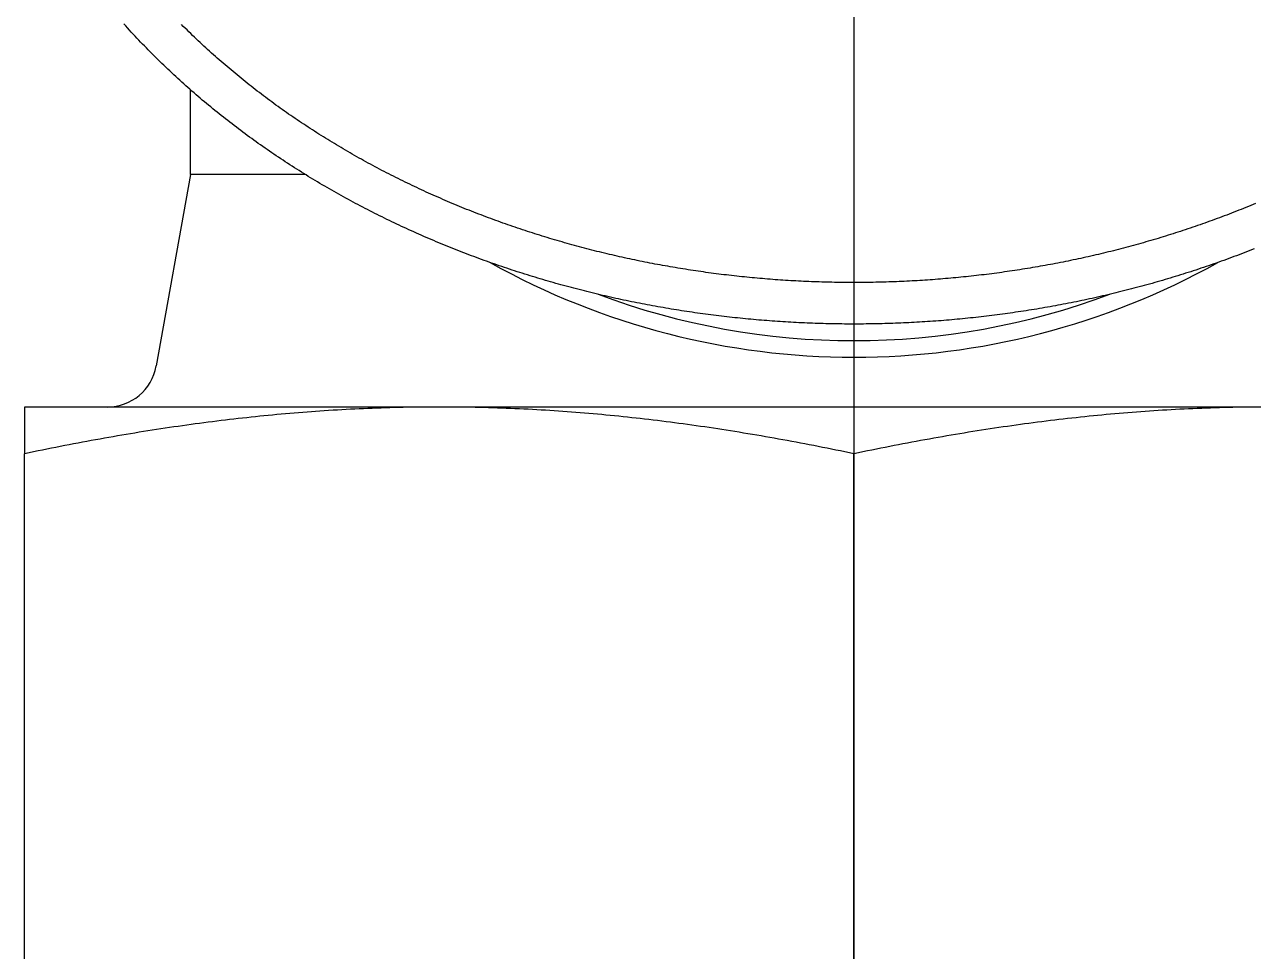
# Model space of a CAD drawing. Extents: x -15.1 to 50.2, y -18.2 to 36.8.
# Drawn here: x 37.83 to 45.24, y 22.22 to 27.8 of the extents above; entities that cross this region are included whole.
import ezdxf

# ---------------------------------------------------------------- set-up
doc = ezdxf.new("R2010")
doc.units = 0
doc.linetypes.add('CENTER', pattern=[50.8, 31.75, -6.35, 6.35, -6.35])
doc.layers.get('0').update_dxf_attribs({"linetype": 'CONTINUOUS'})
doc.layers.add('CENTER', color=1, linetype='CENTER')

msp = doc.modelspace()

# ---------------------------------------------------------------- linework, layer by layer
at = {"color": 7, "linetype": 'CONTINUOUS'}
for p, q in [((38.8337, 26.9), (38.8337, 27.4113)), ((38.8337, 26.9), (38.6278, 25.7473)), ((39.5278, 26.9), (38.8337, 26.9)), ((40.3337, 25.5), (37.8337, 25.5)), ((37.8337, 25.5), (37.8337, 25.2185)), ((45.3337, 25.5), (40.3337, 25.5)), ((37.8337, 8.2815), (37.8337, 25.2185)), ((42.8337, 8.2815), (42.8337, 25.2185))]:
    msp.add_line(p, q, dxfattribs=at)
at = {"color": 7}
for points in [[(45.2462, 26.453, 0), (45.231, 26.447, 0), (45.2159, 26.441, 0), (45.2007, 26.4351, 0), (45.1855, 26.4292, 0), (45.1703, 26.4234, 0), (45.1551, 26.4176, 0), (45.1399, 26.4119, 0), (45.1247, 26.4062, 0), (45.1094, 26.4005, 0), (45.0942, 26.3949, 0), (45.0789, 26.3893, 0), (45.0636, 26.3838, 0), (45.0483, 26.3783, 0), (45.033, 26.3728, 0), (45.0177, 26.3674, 0), (45.0024, 26.362, 0), (44.987, 26.3567, 0), (44.9717, 26.3514, 0), (44.9563, 26.3461, 0), (44.941, 26.3409, 0), (44.9256, 26.3358, 0), (44.9102, 26.3306, 0), (44.8948, 26.3255, 0), (44.8793, 26.3205, 0), (44.8639, 26.3155, 0), (44.8485, 26.3105, 0), (44.833, 26.3056, 0), (44.8175, 26.3007, 0), (44.8021, 26.2958, 0), (44.7866, 26.291, 0), (44.7711, 26.2863, 0), (44.7556, 26.2815, 0), (44.74, 26.2768, 0), (44.7245, 26.2722, 0), (44.709, 26.2676, 0), (44.6934, 26.263, 0), (44.6779, 26.2585, 0), (44.6623, 26.254, 0), (44.6467, 26.2496, 0), (44.6311, 26.2452, 0), (44.6155, 26.2408, 0), (44.5999, 26.2365, 0), (44.5843, 26.2322, 0), (44.5686, 26.2279, 0), (44.553, 26.2237, 0), (44.5373, 26.2196, 0), (44.5217, 26.2154, 0), (44.506, 26.2114, 0), (44.4903, 26.2073, 0), (44.4746, 26.2033, 0), (44.4589, 26.1993, 0), (44.4432, 26.1954, 0), (44.4275, 26.1915, 0), (44.4118, 26.1877, 0), (44.396, 26.1839, 0), (44.3803, 26.1801, 0), (44.3645, 26.1764, 0), (44.3488, 26.1727, 0), (44.333, 26.169, 0), (44.3172, 26.1654, 0), (44.3014, 26.1618, 0), (44.2857, 26.1583, 0), (44.2698, 26.1548, 0), (44.254, 26.1514, 0), (44.2382, 26.148, 0), (44.2224, 26.1446, 0), (44.2066, 26.1412, 0), (44.1907, 26.138, 0), (44.1749, 26.1347, 0), (44.159, 26.1315, 0), (44.1431, 26.1283, 0), (44.1273, 26.1252, 0), (44.1114, 26.1221, 0), (44.0955, 26.119, 0), (44.0796, 26.116, 0), (44.0637, 26.113, 0), (44.0478, 26.1101, 0), (44.0319, 26.1072, 0), (44.016, 26.1043, 0), (44, 26.1015, 0), (43.9841, 26.0987, 0), (43.9682, 26.0959, 0), (43.9522, 26.0932, 0), (43.9363, 26.0906, 0), (43.9203, 26.0879, 0), (43.9044, 26.0854, 0), (43.8884, 26.0828, 0), (43.8724, 26.0803, 0), (43.8564, 26.0778, 0), (43.8404, 26.0754, 0), (43.8244, 26.073, 0), (43.8084, 26.0706, 0), (43.7924, 26.0683, 0), (43.7764, 26.066, 0), (43.7604, 26.0638, 0), (43.7444, 26.0616, 0), (43.7284, 26.0594, 0), (43.7123, 26.0573, 0), (43.6963, 26.0552, 0), (43.6803, 26.0532, 0), (43.6642, 26.0512, 0), (43.6482, 26.0492, 0), (43.6321, 26.0473, 0), (43.6161, 26.0454, 0), (43.6, 26.0435, 0), (43.5839, 26.0417, 0), (43.5679, 26.0399, 0), (43.5518, 26.0382, 0), (43.5357, 26.0365, 0), (43.5196, 26.0348, 0), (43.5035, 26.0332, 0), (43.4874, 26.0316, 0), (43.4714, 26.0301, 0), (43.4553, 26.0286, 0), (43.4392, 26.0271, 0), (43.423, 26.0257, 0), (43.4069, 26.0243, 0), (43.3908, 26.0229, 0), (43.3747, 26.0216, 0), (43.3586, 26.0203, 0), (43.3425, 26.0191, 0), (43.3264, 26.0179, 0), (43.3102, 26.0168, 0), (43.2941, 26.0156, 0), (43.278, 26.0146, 0), (43.2618, 26.0135, 0), (43.2457, 26.0125, 0), (43.2296, 26.0115, 0), (43.2134, 26.0106, 0), (43.1973, 26.0097, 0), (43.1811, 26.0089, 0), (43.165, 26.0081, 0), (43.1488, 26.0073, 0), (43.1327, 26.0066, 0), (43.1165, 26.0059, 0), (43.1004, 26.0052, 0), (43.0842, 26.0046, 0), (43.0681, 26.004, 0), (43.0519, 26.0035, 0), (43.0357, 26.003, 0), (43.0196, 26.0025, 0), (43.0034, 26.0021, 0), (42.9873, 26.0017, 0), (42.9711, 26.0014, 0), (42.9549, 26.0011, 0), (42.9388, 26.0008, 0), (42.9226, 26.0006, 0), (42.9064, 26.0004, 0), (42.8903, 26.0002, 0), (42.8741, 26.0001, 0), (42.8579, 26, 0), (42.8418, 26, 0), (42.8256, 26, 0), (42.8094, 26, 0), (42.7933, 26.0001, 0), (42.7771, 26.0002, 0), (42.7609, 26.0004, 0), (42.7448, 26.0006, 0), (42.7286, 26.0008, 0), (42.7124, 26.0011, 0), (42.6963, 26.0014, 0), (42.6801, 26.0017, 0), (42.6639, 26.0021, 0), (42.6478, 26.0025, 0), (42.6316, 26.003, 0), (42.6155, 26.0035, 0), (42.5993, 26.004, 0), (42.5831, 26.0046, 0), (42.567, 26.0052, 0), (42.5508, 26.0059, 0), (42.5347, 26.0066, 0), (42.5185, 26.0073, 0), (42.5024, 26.0081, 0), (42.4862, 26.0089, 0), (42.4701, 26.0098, 0), (42.4539, 26.0106, 0), (42.4378, 26.0116, 0), (42.4217, 26.0125, 0), (42.4055, 26.0135, 0), (42.3894, 26.0146, 0), (42.3733, 26.0157, 0), (42.3571, 26.0168, 0), (42.341, 26.0179, 0), (42.3249, 26.0191, 0), (42.3088, 26.0204, 0), (42.2927, 26.0216, 0), (42.2765, 26.0229, 0), (42.2604, 26.0243, 0), (42.2443, 26.0257, 0), (42.2282, 26.0271, 0), (42.2121, 26.0286, 0), (42.196, 26.0301, 0), (42.1799, 26.0316, 0), (42.1638, 26.0332, 0), (42.1477, 26.0348, 0), (42.1317, 26.0365, 0), (42.1156, 26.0382, 0), (42.0995, 26.0399, 0), (42.0834, 26.0417, 0), (42.0674, 26.0435, 0), (42.0513, 26.0454, 0), (42.0352, 26.0472, 0), (42.0192, 26.0492, 0), (42.0031, 26.0511, 0), (41.9871, 26.0531, 0), (41.9711, 26.0552, 0), (41.955, 26.0573, 0), (41.939, 26.0594, 0), (41.923, 26.0616, 0), (41.907, 26.0638, 0), (41.8909, 26.066, 0), (41.8749, 26.0683, 0), (41.8589, 26.0706, 0), (41.8429, 26.073, 0), (41.8269, 26.0754, 0), (41.8109, 26.0778, 0), (41.795, 26.0803, 0), (41.779, 26.0828, 0), (41.763, 26.0853, 0), (41.7471, 26.0879, 0), (41.7311, 26.0905, 0), (41.7151, 26.0932, 0), (41.6992, 26.0959, 0), (41.6833, 26.0987, 0), (41.6673, 26.1015, 0), (41.6514, 26.1043, 0), (41.6355, 26.1071, 0), (41.6196, 26.11, 0), (41.6037, 26.113, 0), (41.5878, 26.116, 0), (41.5719, 26.119, 0), (41.556, 26.1221, 0), (41.5401, 26.1252, 0), (41.5242, 26.1283, 0), (41.5084, 26.1315, 0), (41.4925, 26.1347, 0), (41.4767, 26.1379, 0), (41.4608, 26.1412, 0), (41.445, 26.1446, 0), (41.4292, 26.148, 0), (41.4133, 26.1514, 0), (41.3975, 26.1548, 0), (41.3817, 26.1583, 0), (41.3659, 26.1619, 0), (41.3501, 26.1654, 0), (41.3344, 26.169, 0), (41.3186, 26.1727, 0), (41.3028, 26.1764, 0), (41.2871, 26.1801, 0), (41.2713, 26.1839, 0), (41.2556, 26.1877, 0), (41.2399, 26.1915, 0), (41.2242, 26.1954, 0), (41.2085, 26.1994, 0), (41.1928, 26.2033, 0), (41.1771, 26.2073, 0), (41.1614, 26.2114, 0), (41.1457, 26.2155, 0), (41.13, 26.2196, 0), (41.1144, 26.2238, 0), (41.0987, 26.228, 0), (41.0831, 26.2322, 0), (41.0675, 26.2365, 0), (41.0519, 26.2408, 0), (41.0363, 26.2452, 0), (41.0207, 26.2496, 0), (41.0051, 26.254, 0), (40.9895, 26.2585, 0), (40.974, 26.2631, 0), (40.9584, 26.2676, 0), (40.9429, 26.2722, 0), (40.9273, 26.2769, 0), (40.9118, 26.2816, 0), (40.8963, 26.2863, 0), (40.8808, 26.291, 0), (40.8653, 26.2959, 0), (40.8498, 26.3007, 0), (40.8343, 26.3056, 0), (40.8189, 26.3105, 0), (40.8034, 26.3155, 0), (40.788, 26.3205, 0), (40.7726, 26.3255, 0), (40.7571, 26.3306, 0), (40.7417, 26.3358, 0), (40.7263, 26.3409, 0), (40.711, 26.3462, 0), (40.6956, 26.3514, 0), (40.6802, 26.3567, 0), (40.6649, 26.362, 0), (40.6495, 26.3674, 0), (40.6342, 26.3728, 0), (40.6189, 26.3783, 0), (40.6036, 26.3838, 0), (40.5883, 26.3893, 0), (40.573, 26.3949, 0), (40.5578, 26.4005, 0), (40.5425, 26.4062, 0), (40.5273, 26.4119, 0), (40.5121, 26.4177, 0), (40.4969, 26.4234, 0), (40.4817, 26.4293, 0), (40.4665, 26.4351, 0), (40.4513, 26.4411, 0), (40.4362, 26.447, 0), (40.4211, 26.453, 0), (40.4059, 26.459, 0), (40.3908, 26.4651, 0), (40.3757, 26.4712, 0), (40.3607, 26.4774, 0), (40.3456, 26.4836, 0), (40.3305, 26.4898, 0), (40.3155, 26.4961, 0), (40.3005, 26.5025, 0), (40.2855, 26.5088, 0), (40.2705, 26.5152, 0), (40.2555, 26.5217, 0), (40.2406, 26.5282, 0), (40.2256, 26.5347, 0), (40.2107, 26.5413, 0), (40.1958, 26.5479, 0), (40.1809, 26.5546, 0), (40.166, 26.5613, 0), (40.1512, 26.568, 0), (40.1364, 26.5748, 0), (40.1215, 26.5817, 0), (40.1067, 26.5885, 0), (40.0919, 26.5954, 0), (40.0772, 26.6024, 0), (40.0624, 26.6094, 0), (40.0477, 26.6165, 0), (40.033, 26.6235, 0), (40.0183, 26.6307, 0), (40.0036, 26.6378, 0), (39.9889, 26.645, 0), (39.9743, 26.6523, 0), (39.9596, 26.6596, 0), (39.945, 26.6669, 0), (39.9304, 26.6743, 0), (39.9159, 26.6817, 0), (39.9013, 26.6892, 0), (39.8868, 26.6967, 0), (39.8723, 26.7043, 0), (39.8578, 26.7119, 0), (39.8433, 26.7195, 0), (39.8289, 26.7272, 0), (39.8144, 26.7349, 0), (39.8, 26.7427, 0), (39.7856, 26.7505, 0), (39.7713, 26.7584, 0), (39.7569, 26.7663, 0), (39.7426, 26.7742, 0), (39.7283, 26.7822, 0), (39.714, 26.7902, 0), (39.6997, 26.7983, 0), (39.6855, 26.8064, 0), (39.6712, 26.8145, 0), (39.657, 26.8227, 0), (39.6429, 26.831, 0), (39.6287, 26.8393, 0), (39.6146, 26.8476, 0), (39.6005, 26.856, 0), (39.5864, 26.8644, 0), (39.5723, 26.8728, 0), (39.5583, 26.8813, 0), (39.5443, 26.8898, 0), (39.5303, 26.8984, 0), (39.5164, 26.9071, 0), (39.5024, 26.9157, 0), (39.4885, 26.9244, 0), (39.4746, 26.9332, 0), (39.4608, 26.942, 0), (39.447, 26.9508, 0), (39.4332, 26.9597, 0), (39.4194, 26.9686, 0), (39.4056, 26.9776, 0), (39.3919, 26.9866, 0), (39.3782, 26.9956, 0), (39.3646, 27.0047, 0), (39.3509, 27.0138, 0), (39.3373, 27.023, 0), (39.3237, 27.0322, 0), (39.3102, 27.0415, 0), (39.2966, 27.0508, 0), (39.2832, 27.0602, 0), (39.2697, 27.0695, 0), (39.2562, 27.079, 0), (39.2428, 27.0885, 0), (39.2295, 27.098, 0), (39.2161, 27.1075, 0), (39.2028, 27.1171, 0), (39.1895, 27.1268, 0), (39.1762, 27.1365, 0), (39.163, 27.1462, 0), (39.1498, 27.156, 0), (39.1366, 27.1658, 0), (39.1235, 27.1756, 0), (39.1104, 27.1855, 0), (39.0973, 27.1955, 0), (39.0843, 27.2055, 0), (39.0713, 27.2155, 0), (39.0583, 27.2256, 0), (39.0453, 27.2357, 0), (39.0324, 27.2458, 0), (39.0196, 27.256, 0), (39.0067, 27.2663, 0), (38.9939, 27.2766, 0), (38.9811, 27.2869, 0), (38.9684, 27.2973, 0), (38.9557, 27.3077, 0), (38.943, 27.3181, 0), (38.9303, 27.3286, 0), (38.9177, 27.3392, 0), (38.9051, 27.3498, 0), (38.8926, 27.3604, 0), (38.8801, 27.3711, 0), (38.8676, 27.3818, 0), (38.8552, 27.3925, 0), (38.8428, 27.4033, 0), (38.8304, 27.4142, 0), (38.8181, 27.425, 0), (38.8058, 27.436, 0), (38.7935, 27.4469, 0), (38.7813, 27.4579, 0), (38.7691, 27.469, 0), (38.757, 27.4801, 0), (38.7449, 27.4912, 0), (38.7328, 27.5024, 0), (38.7208, 27.5136, 0), (38.7088, 27.5249, 0), (38.6968, 27.5362, 0), (38.6849, 27.5476, 0), (38.673, 27.559, 0), (38.6612, 27.5704, 0), (38.6494, 27.5819, 0), (38.6376, 27.5934, 0), (38.6259, 27.605, 0), (38.6142, 27.6166, 0), (38.6025, 27.6283, 0), (38.5909, 27.64, 0), (38.5793, 27.6517, 0), (38.5678, 27.6635, 0), (38.5563, 27.6753, 0), (38.5449, 27.6872, 0), (38.5334, 27.6991, 0), (38.5221, 27.7111, 0), (38.5107, 27.7231, 0), (38.4994, 27.7352, 0), (38.4882, 27.7473, 0), (38.477, 27.7594, 0), (38.4658, 27.7716, 0), (38.4547, 27.7838, 0), (38.4436, 27.7961, 0), (38.4326, 27.8084, 0)], [(45.255, 26.7266, 0), (45.2406, 26.7206, 0), (45.2261, 26.7146, 0), (45.2117, 26.7087, 0), (45.1972, 26.7028, 0), (45.1828, 26.6969, 0), (45.1683, 26.6911, 0), (45.1538, 26.6853, 0), (45.1393, 26.6795, 0), (45.1247, 26.6738, 0), (45.1102, 26.6682, 0), (45.0956, 26.6625, 0), (45.0811, 26.6569, 0), (45.0665, 26.6514, 0), (45.0519, 26.6459, 0), (45.0373, 26.6404, 0), (45.0227, 26.635, 0), (45.008, 26.6296, 0), (44.9934, 26.6242, 0), (44.9787, 26.6189, 0), (44.964, 26.6136, 0), (44.9494, 26.6084, 0), (44.9347, 26.6032, 0), (44.92, 26.598, 0), (44.9052, 26.5929, 0), (44.8905, 26.5878, 0), (44.8758, 26.5828, 0), (44.861, 26.5778, 0), (44.8462, 26.5728, 0), (44.8315, 26.5679, 0), (44.8167, 26.563, 0), (44.8019, 26.5582, 0), (44.7871, 26.5534, 0), (44.7722, 26.5486, 0), (44.7574, 26.5439, 0), (44.7425, 26.5392, 0), (44.7277, 26.5345, 0), (44.7128, 26.5299, 0), (44.6979, 26.5253, 0), (44.683, 26.5208, 0), (44.6681, 26.5163, 0), (44.6532, 26.5118, 0), (44.6383, 26.5074, 0), (44.6233, 26.503, 0), (44.6084, 26.4987, 0), (44.5934, 26.4943, 0), (44.5784, 26.4901, 0), (44.5635, 26.4858, 0), (44.5485, 26.4816, 0), (44.5335, 26.4775, 0), (44.5185, 26.4734, 0), (44.5034, 26.4693, 0), (44.4884, 26.4653, 0), (44.4734, 26.4612, 0), (44.4583, 26.4573, 0), (44.4432, 26.4534, 0), (44.4282, 26.4495, 0), (44.4131, 26.4456, 0), (44.398, 26.4418, 0), (44.3829, 26.438, 0), (44.3678, 26.4343, 0), (44.3527, 26.4306, 0), (44.3375, 26.4269, 0), (44.3224, 26.4233, 0), (44.3073, 26.4197, 0), (44.2921, 26.4162, 0), (44.2769, 26.4127, 0), (44.2618, 26.4092, 0), (44.2466, 26.4058, 0), (44.2314, 26.4024, 0), (44.2162, 26.399, 0), (44.201, 26.3957, 0), (44.1858, 26.3924, 0), (44.1706, 26.3892, 0), (44.1553, 26.386, 0), (44.1401, 26.3828, 0), (44.1249, 26.3797, 0), (44.1096, 26.3766, 0), (44.0943, 26.3735, 0), (44.0791, 26.3705, 0), (44.0638, 26.3675, 0), (44.0485, 26.3646, 0), (44.0332, 26.3617, 0), (44.0179, 26.3588, 0), (44.0026, 26.356, 0), (43.9873, 26.3532, 0), (43.972, 26.3504, 0), (43.9567, 26.3477, 0), (43.9413, 26.345, 0), (43.926, 26.3424, 0), (43.9107, 26.3398, 0), (43.8953, 26.3372, 0), (43.88, 26.3347, 0), (43.8646, 26.3322, 0), (43.8492, 26.3297, 0), (43.8339, 26.3273, 0), (43.8185, 26.3249, 0), (43.8031, 26.3226, 0), (43.7877, 26.3203, 0), (43.7723, 26.318, 0), (43.7569, 26.3158, 0), (43.7415, 26.3136, 0), (43.7261, 26.3114, 0), (43.7106, 26.3093, 0), (43.6952, 26.3072, 0), (43.6798, 26.3052, 0), (43.6644, 26.3032, 0), (43.6489, 26.3012, 0), (43.6335, 26.2993, 0), (43.618, 26.2974, 0), (43.6026, 26.2955, 0), (43.5871, 26.2937, 0), (43.5716, 26.2919, 0), (43.5562, 26.2902, 0), (43.5407, 26.2884, 0), (43.5252, 26.2868, 0), (43.5097, 26.2851, 0), (43.4943, 26.2835, 0), (43.4788, 26.282, 0), (43.4633, 26.2805, 0), (43.4478, 26.279, 0), (43.4323, 26.2775, 0), (43.4168, 26.2761, 0), (43.4013, 26.2747, 0), (43.3858, 26.2734, 0), (43.3702, 26.2721, 0), (43.3547, 26.2708, 0), (43.3392, 26.2696, 0), (43.3237, 26.2684, 0), (43.3082, 26.2673, 0), (43.2926, 26.2661, 0), (43.2771, 26.2651, 0), (43.2616, 26.264, 0), (43.246, 26.263, 0), (43.2305, 26.2621, 0), (43.2149, 26.2611, 0), (43.1994, 26.2602, 0), (43.1839, 26.2594, 0), (43.1683, 26.2586, 0), (43.1528, 26.2578, 0), (43.1372, 26.257, 0), (43.1216, 26.2563, 0), (43.1061, 26.2557, 0), (43.0905, 26.255, 0), (43.075, 26.2544, 0), (43.0594, 26.2539, 0), (43.0439, 26.2534, 0), (43.0283, 26.2529, 0), (43.0127, 26.2524, 0), (42.9972, 26.252, 0), (42.9816, 26.2517, 0), (42.966, 26.2513, 0), (42.9505, 26.251, 0), (42.9349, 26.2508, 0), (42.9193, 26.2505, 0), (42.9037, 26.2504, 0), (42.8882, 26.2502, 0), (42.8726, 26.2501, 0), (42.857, 26.25, 0), (42.8415, 26.25, 0), (42.8259, 26.25, 0), (42.8103, 26.25, 0), (42.7948, 26.2501, 0), (42.7792, 26.2502, 0), (42.7636, 26.2504, 0), (42.748, 26.2505, 0), (42.7325, 26.2508, 0), (42.7169, 26.251, 0), (42.7013, 26.2513, 0), (42.6858, 26.2517, 0), (42.6702, 26.252, 0), (42.6546, 26.2524, 0), (42.6391, 26.2529, 0), (42.6235, 26.2534, 0), (42.6079, 26.2539, 0), (42.5924, 26.2545, 0), (42.5768, 26.255, 0), (42.5613, 26.2557, 0), (42.5457, 26.2563, 0), (42.5302, 26.2571, 0), (42.5146, 26.2578, 0), (42.4991, 26.2586, 0), (42.4835, 26.2594, 0), (42.468, 26.2603, 0), (42.4524, 26.2611, 0), (42.4369, 26.2621, 0), (42.4213, 26.263, 0), (42.4058, 26.264, 0), (42.3903, 26.2651, 0), (42.3747, 26.2662, 0), (42.3592, 26.2673, 0), (42.3437, 26.2684, 0), (42.3282, 26.2696, 0), (42.3126, 26.2708, 0), (42.2971, 26.2721, 0), (42.2816, 26.2734, 0), (42.2661, 26.2747, 0), (42.2506, 26.2761, 0), (42.2351, 26.2775, 0), (42.2196, 26.279, 0), (42.2041, 26.2805, 0), (42.1886, 26.282, 0), (42.1731, 26.2835, 0), (42.1576, 26.2851, 0), (42.1421, 26.2868, 0), (42.1267, 26.2884, 0), (42.1112, 26.2901, 0), (42.0957, 26.2919, 0), (42.0803, 26.2937, 0), (42.0648, 26.2955, 0), (42.0493, 26.2974, 0), (42.0339, 26.2992, 0), (42.0185, 26.3012, 0), (42.003, 26.3031, 0), (41.9876, 26.3052, 0), (41.9721, 26.3072, 0), (41.9567, 26.3093, 0), (41.9413, 26.3114, 0), (41.9259, 26.3136, 0), (41.9105, 26.3157, 0), (41.8951, 26.318, 0), (41.8797, 26.3202, 0), (41.8643, 26.3226, 0), (41.8489, 26.3249, 0), (41.8335, 26.3273, 0), (41.8181, 26.3297, 0), (41.8028, 26.3322, 0), (41.7874, 26.3346, 0), (41.7721, 26.3372, 0), (41.7567, 26.3397, 0), (41.7414, 26.3424, 0), (41.726, 26.345, 0), (41.7107, 26.3477, 0), (41.6954, 26.3504, 0), (41.6801, 26.3531, 0), (41.6647, 26.3559, 0), (41.6494, 26.3588, 0), (41.6341, 26.3616, 0), (41.6189, 26.3645, 0), (41.6036, 26.3675, 0), (41.5883, 26.3705, 0), (41.573, 26.3735, 0), (41.5578, 26.3766, 0), (41.5425, 26.3796, 0), (41.5273, 26.3828, 0), (41.512, 26.3859, 0), (41.4968, 26.3892, 0), (41.4816, 26.3924, 0), (41.4664, 26.3957, 0), (41.4512, 26.399, 0), (41.436, 26.4024, 0), (41.4208, 26.4058, 0), (41.4056, 26.4092, 0), (41.3904, 26.4127, 0), (41.3753, 26.4162, 0), (41.3601, 26.4197, 0), (41.345, 26.4233, 0), (41.3298, 26.4269, 0), (41.3147, 26.4306, 0), (41.2996, 26.4343, 0), (41.2845, 26.438, 0), (41.2694, 26.4418, 0), (41.2543, 26.4456, 0), (41.2392, 26.4495, 0), (41.2241, 26.4534, 0), (41.2091, 26.4573, 0), (41.194, 26.4613, 0), (41.179, 26.4653, 0), (41.164, 26.4693, 0), (41.1489, 26.4734, 0), (41.1339, 26.4775, 0), (41.1189, 26.4817, 0), (41.1039, 26.4859, 0), (41.0889, 26.4901, 0), (41.074, 26.4944, 0), (41.059, 26.4987, 0), (41.0441, 26.503, 0), (41.0291, 26.5074, 0), (41.0142, 26.5118, 0), (40.9993, 26.5163, 0), (40.9844, 26.5208, 0), (40.9695, 26.5253, 0), (40.9546, 26.5299, 0), (40.9397, 26.5345, 0), (40.9248, 26.5392, 0), (40.91, 26.5439, 0), (40.8951, 26.5486, 0), (40.8803, 26.5534, 0), (40.8655, 26.5582, 0), (40.8506, 26.563, 0), (40.8358, 26.5679, 0), (40.8211, 26.5729, 0), (40.8063, 26.5778, 0), (40.7915, 26.5828, 0), (40.7768, 26.5879, 0), (40.762, 26.5929, 0), (40.7473, 26.5981, 0), (40.7326, 26.6032, 0), (40.7179, 26.6084, 0), (40.7032, 26.6137, 0), (40.6885, 26.6189, 0), (40.6738, 26.6243, 0), (40.6592, 26.6296, 0), (40.6446, 26.635, 0), (40.6299, 26.6404, 0), (40.6153, 26.6459, 0), (40.6007, 26.6514, 0), (40.5861, 26.657, 0), (40.5716, 26.6626, 0), (40.557, 26.6682, 0), (40.5425, 26.6739, 0), (40.528, 26.6796, 0), (40.5134, 26.6853, 0), (40.4989, 26.6911, 0), (40.4845, 26.6969, 0), (40.47, 26.7028, 0), (40.4555, 26.7087, 0), (40.4411, 26.7146, 0), (40.4267, 26.7206, 0), (40.4123, 26.7267, 0), (40.3979, 26.7327, 0), (40.3835, 26.7388, 0), (40.3692, 26.745, 0), (40.3548, 26.7511, 0), (40.3405, 26.7574, 0), (40.3262, 26.7636, 0), (40.3119, 26.7699, 0), (40.2976, 26.7763, 0), (40.2833, 26.7827, 0), (40.2691, 26.7891, 0), (40.2549, 26.7955, 0), (40.2407, 26.802, 0), (40.2265, 26.8086, 0), (40.2123, 26.8152, 0), (40.1981, 26.8218, 0), (40.184, 26.8284, 0), (40.1699, 26.8351, 0), (40.1558, 26.8419, 0), (40.1417, 26.8487, 0), (40.1276, 26.8555, 0), (40.1136, 26.8623, 0), (40.0996, 26.8692, 0), (40.0855, 26.8762, 0), (40.0716, 26.8832, 0), (40.0576, 26.8902, 0), (40.0436, 26.8972, 0), (40.0297, 26.9043, 0), (40.0158, 26.9115, 0), (40.0019, 26.9187, 0), (39.988, 26.9259, 0), (39.9742, 26.9331, 0), (39.9603, 26.9404, 0), (39.9465, 26.9478, 0), (39.9327, 26.9552, 0), (39.9189, 26.9626, 0), (39.9052, 26.9701, 0), (39.8914, 26.9776, 0), (39.8777, 26.9851, 0), (39.864, 26.9927, 0), (39.8504, 27.0003, 0), (39.8367, 27.008, 0), (39.8231, 27.0157, 0), (39.8095, 27.0234, 0), (39.7959, 27.0312, 0), (39.7823, 27.0391, 0), (39.7688, 27.0469, 0), (39.7553, 27.0548, 0), (39.7418, 27.0628, 0), (39.7283, 27.0708, 0), (39.7149, 27.0788, 0), (39.7015, 27.0869, 0), (39.6881, 27.095, 0), (39.6747, 27.1031, 0), (39.6614, 27.1113, 0), (39.6481, 27.1195, 0), (39.6348, 27.1278, 0), (39.6215, 27.1361, 0), (39.6083, 27.1445, 0), (39.5951, 27.1528, 0), (39.5819, 27.1613, 0), (39.5687, 27.1697, 0), (39.5556, 27.1782, 0), (39.5425, 27.1868, 0), (39.5294, 27.1954, 0), (39.5164, 27.204, 0), (39.5034, 27.2126, 0), (39.4904, 27.2213, 0), (39.4774, 27.2301, 0), (39.4645, 27.2389, 0), (39.4516, 27.2477, 0), (39.4387, 27.2566, 0), (39.4258, 27.2655, 0), (39.413, 27.2744, 0), (39.4002, 27.2834, 0), (39.3874, 27.2924, 0), (39.3747, 27.3015, 0), (39.362, 27.3106, 0), (39.3493, 27.3197, 0), (39.3367, 27.3289, 0), (39.3241, 27.3381, 0), (39.3115, 27.3474, 0), (39.2989, 27.3567, 0), (39.2864, 27.366, 0), (39.2739, 27.3754, 0), (39.2614, 27.3848, 0), (39.249, 27.3942, 0), (39.2366, 27.4037, 0), (39.2242, 27.4133, 0), (39.2119, 27.4228, 0), (39.1996, 27.4324, 0), (39.1873, 27.4421, 0), (39.1751, 27.4518, 0), (39.1629, 27.4615, 0), (39.1507, 27.4713, 0), (39.1386, 27.4811, 0), (39.1265, 27.4909, 0), (39.1144, 27.5008, 0), (39.1023, 27.5108, 0), (39.0903, 27.5207, 0), (39.0784, 27.5307, 0), (39.0664, 27.5408, 0), (39.0545, 27.5509, 0), (39.0427, 27.561, 0), (39.0308, 27.5712, 0), (39.019, 27.5814, 0), (39.0073, 27.5916, 0), (38.9955, 27.6019, 0), (38.9838, 27.6122, 0), (38.9722, 27.6226, 0), (38.9606, 27.633, 0), (38.949, 27.6434, 0), (38.9374, 27.6539, 0), (38.9259, 27.6644, 0), (38.9145, 27.6749, 0), (38.903, 27.6855, 0), (38.8916, 27.6962, 0), (38.8803, 27.7068, 0), (38.8689, 27.7175, 0), (38.8576, 27.7283, 0), (38.8464, 27.7391, 0), (38.8352, 27.7499, 0), (38.824, 27.7608, 0), (38.8129, 27.7717, 0), (38.8018, 27.7826, 0), (38.7907, 27.7936, 0), (38.7797, 27.8047, 0)], [(40.3337, 25.5, 0), (40.3064, 25.5, 0), (40.2791, 25.4999, 0), (40.2519, 25.4997, 0), (40.2248, 25.4994, 0), (40.1978, 25.4991, 0), (40.1708, 25.4987, 0), (40.1438, 25.4983, 0), (40.1169, 25.4977, 0), (40.0901, 25.4971, 0), (40.0633, 25.4965, 0), (40.0366, 25.4957, 0), (40.0099, 25.4949, 0), (39.9833, 25.4941, 0), (39.9567, 25.4931, 0), (39.9302, 25.4921, 0), (39.9037, 25.491, 0), (39.8772, 25.4899, 0), (39.8508, 25.4887, 0), (39.8244, 25.4875, 0), (39.7981, 25.4861, 0), (39.7718, 25.4847, 0), (39.7455, 25.4833, 0), (39.7193, 25.4818, 0), (39.6931, 25.4802, 0), (39.6669, 25.4785, 0), (39.6407, 25.4768, 0), (39.6146, 25.4751, 0), (39.5885, 25.4733, 0), (39.5625, 25.4714, 0), (39.5364, 25.4694, 0), (39.5104, 25.4674, 0), (39.4844, 25.4653, 0), (39.4584, 25.4632, 0), (39.4324, 25.461, 0), (39.4065, 25.4587, 0), (39.3805, 25.4564, 0), (39.3546, 25.4541, 0), (39.3287, 25.4516, 0), (39.3028, 25.4491, 0), (39.2769, 25.4466, 0), (39.251, 25.444, 0), (39.2251, 25.4413, 0), (39.1992, 25.4386, 0), (39.1734, 25.4358, 0), (39.1475, 25.433, 0), (39.1216, 25.4301, 0), (39.0958, 25.4271, 0), (39.0699, 25.4241, 0), (39.044, 25.421, 0), (39.0182, 25.4179, 0), (38.9923, 25.4147, 0), (38.9664, 25.4114, 0), (38.9406, 25.4081, 0), (38.9147, 25.4048, 0), (38.8888, 25.4014, 0), (38.8629, 25.3979, 0), (38.837, 25.3944, 0), (38.811, 25.3908, 0), (38.7851, 25.3871, 0), (38.7591, 25.3834, 0), (38.7332, 25.3797, 0), (38.7072, 25.3758, 0), (38.6812, 25.372, 0), (38.6552, 25.3681, 0), (38.6291, 25.3641, 0), (38.6031, 25.36, 0), (38.577, 25.3559, 0), (38.5509, 25.3518, 0), (38.5248, 25.3476, 0), (38.4986, 25.3433, 0), (38.4724, 25.339, 0), (38.4462, 25.3346, 0), (38.42, 25.3302, 0), (38.3937, 25.3257, 0), (38.3674, 25.3212, 0), (38.3411, 25.3166, 0), (38.3148, 25.3119, 0), (38.2884, 25.3072, 0), (38.2619, 25.3024, 0), (38.2355, 25.2976, 0), (38.209, 25.2927, 0), (38.1825, 25.2878, 0), (38.1559, 25.2828, 0), (38.1293, 25.2777, 0), (38.1026, 25.2726, 0), (38.0759, 25.2675, 0), (38.0492, 25.2623, 0), (38.0224, 25.257, 0), (37.9956, 25.2517, 0), (37.9687, 25.2463, 0), (37.9418, 25.2408, 0), (37.9149, 25.2353, 0), (37.8879, 25.2298, 0), (37.8608, 25.2241, 0), (37.8337, 25.2185, 0)], [(42.8337, 25.2185, 0), (42.8066, 25.2241, 0), (42.7795, 25.2298, 0), (42.7525, 25.2353, 0), (42.7255, 25.2408, 0), (42.6986, 25.2463, 0), (42.6718, 25.2517, 0), (42.6449, 25.257, 0), (42.6182, 25.2623, 0), (42.5914, 25.2675, 0), (42.5647, 25.2726, 0), (42.5381, 25.2777, 0), (42.5115, 25.2828, 0), (42.4849, 25.2878, 0), (42.4584, 25.2927, 0), (42.4319, 25.2976, 0), (42.4054, 25.3024, 0), (42.379, 25.3072, 0), (42.3526, 25.3119, 0), (42.3263, 25.3166, 0), (42.2999, 25.3212, 0), (42.2736, 25.3257, 0), (42.2474, 25.3302, 0), (42.2212, 25.3346, 0), (42.1949, 25.339, 0), (42.1688, 25.3433, 0), (42.1426, 25.3476, 0), (42.1165, 25.3518, 0), (42.0904, 25.3559, 0), (42.0643, 25.36, 0), (42.0382, 25.3641, 0), (42.0122, 25.3681, 0), (41.9862, 25.372, 0), (41.9602, 25.3758, 0), (41.9342, 25.3797, 0), (41.9082, 25.3834, 0), (41.8823, 25.3871, 0), (41.8563, 25.3908, 0), (41.8304, 25.3944, 0), (41.8045, 25.3979, 0), (41.7786, 25.4014, 0), (41.7527, 25.4048, 0), (41.7268, 25.4081, 0), (41.7009, 25.4114, 0), (41.6751, 25.4147, 0), (41.6492, 25.4179, 0), (41.6233, 25.421, 0), (41.5975, 25.4241, 0), (41.5716, 25.4271, 0), (41.5457, 25.4301, 0), (41.5199, 25.433, 0), (41.494, 25.4358, 0), (41.4681, 25.4386, 0), (41.4423, 25.4413, 0), (41.4164, 25.444, 0), (41.3905, 25.4466, 0), (41.3646, 25.4491, 0), (41.3387, 25.4516, 0), (41.3128, 25.4541, 0), (41.2869, 25.4564, 0), (41.2609, 25.4587, 0), (41.235, 25.461, 0), (41.209, 25.4632, 0), (41.183, 25.4653, 0), (41.157, 25.4674, 0), (41.131, 25.4694, 0), (41.1049, 25.4714, 0), (41.0788, 25.4733, 0), (41.0527, 25.4751, 0), (41.0266, 25.4768, 0), (41.0005, 25.4785, 0), (40.9743, 25.4802, 0), (40.9481, 25.4818, 0), (40.9219, 25.4833, 0), (40.8956, 25.4847, 0), (40.8693, 25.4861, 0), (40.8429, 25.4875, 0), (40.8166, 25.4887, 0), (40.7902, 25.4899, 0), (40.7637, 25.491, 0), (40.7372, 25.4921, 0), (40.7107, 25.4931, 0), (40.6841, 25.4941, 0), (40.6575, 25.4949, 0), (40.6308, 25.4957, 0), (40.6041, 25.4965, 0), (40.5773, 25.4971, 0), (40.5504, 25.4977, 0), (40.5236, 25.4983, 0), (40.4966, 25.4987, 0), (40.4696, 25.4991, 0), (40.4426, 25.4994, 0), (40.4154, 25.4997, 0), (40.3883, 25.4999, 0), (40.361, 25.5, 0), (40.3337, 25.5, 0)], [(45.2519, 25.4997, 0), (45.2248, 25.4994, 0), (45.1978, 25.4991, 0), (45.1708, 25.4987, 0), (45.1438, 25.4983, 0), (45.1169, 25.4977, 0), (45.0901, 25.4971, 0), (45.0633, 25.4965, 0), (45.0366, 25.4957, 0), (45.0099, 25.4949, 0), (44.9833, 25.4941, 0), (44.9567, 25.4931, 0), (44.9302, 25.4921, 0), (44.9037, 25.491, 0), (44.8772, 25.4899, 0), (44.8508, 25.4887, 0), (44.8244, 25.4875, 0), (44.7981, 25.4861, 0), (44.7718, 25.4847, 0), (44.7455, 25.4833, 0), (44.7193, 25.4818, 0), (44.6931, 25.4802, 0), (44.6669, 25.4785, 0), (44.6407, 25.4768, 0), (44.6146, 25.4751, 0), (44.5885, 25.4733, 0), (44.5625, 25.4714, 0), (44.5364, 25.4694, 0), (44.5104, 25.4674, 0), (44.4844, 25.4653, 0), (44.4584, 25.4632, 0), (44.4324, 25.461, 0), (44.4065, 25.4587, 0), (44.3805, 25.4564, 0), (44.3546, 25.4541, 0), (44.3287, 25.4516, 0), (44.3028, 25.4491, 0), (44.2769, 25.4466, 0), (44.251, 25.444, 0), (44.2251, 25.4413, 0), (44.1992, 25.4386, 0), (44.1734, 25.4358, 0), (44.1475, 25.433, 0), (44.1216, 25.4301, 0), (44.0958, 25.4271, 0), (44.0699, 25.4241, 0), (44.044, 25.421, 0), (44.0182, 25.4179, 0), (43.9923, 25.4147, 0), (43.9664, 25.4114, 0), (43.9406, 25.4081, 0), (43.9147, 25.4048, 0), (43.8888, 25.4014, 0), (43.8629, 25.3979, 0), (43.837, 25.3944, 0), (43.811, 25.3908, 0), (43.7851, 25.3871, 0), (43.7591, 25.3834, 0), (43.7332, 25.3797, 0), (43.7072, 25.3758, 0), (43.6812, 25.372, 0), (43.6552, 25.3681, 0), (43.6291, 25.3641, 0), (43.6031, 25.36, 0), (43.577, 25.3559, 0), (43.5509, 25.3518, 0), (43.5248, 25.3476, 0), (43.4986, 25.3433, 0), (43.4724, 25.339, 0), (43.4462, 25.3346, 0), (43.42, 25.3302, 0), (43.3937, 25.3257, 0), (43.3674, 25.3212, 0), (43.3411, 25.3166, 0), (43.3148, 25.3119, 0), (43.2884, 25.3072, 0), (43.2619, 25.3024, 0), (43.2355, 25.2976, 0), (43.209, 25.2927, 0), (43.1825, 25.2878, 0), (43.1559, 25.2828, 0), (43.1293, 25.2777, 0), (43.1026, 25.2726, 0), (43.0759, 25.2675, 0), (43.0492, 25.2623, 0), (43.0224, 25.257, 0), (42.9956, 25.2517, 0), (42.9687, 25.2463, 0), (42.9418, 25.2408, 0), (42.9149, 25.2353, 0), (42.8879, 25.2298, 0), (42.8608, 25.2241, 0), (42.8337, 25.2185, 0)]]:
    msp.add_polyline3d(points, dxfattribs=at)
at = {"color": 7, "linetype": 'CONTINUOUS'}
for centre, radius, start, end in [((42.8337, 30.3), 4.5, 240.83239, 299.16761), ((42.8337, 30.3), 4.4, 249.48553, 290.51447), ((38.3325, 25.8), 0.3, 270, 349.87533)]:
    msp.add_arc(centre, radius, start, end, dxfattribs=at)
at = {"layer": 'CENTER', "color": 1, "linetype": 'CENTER'}
msp.add_line((42.8337, 36.8), (42.8337, -2), dxfattribs=at)

doc.saveas('drawing.dxf')
